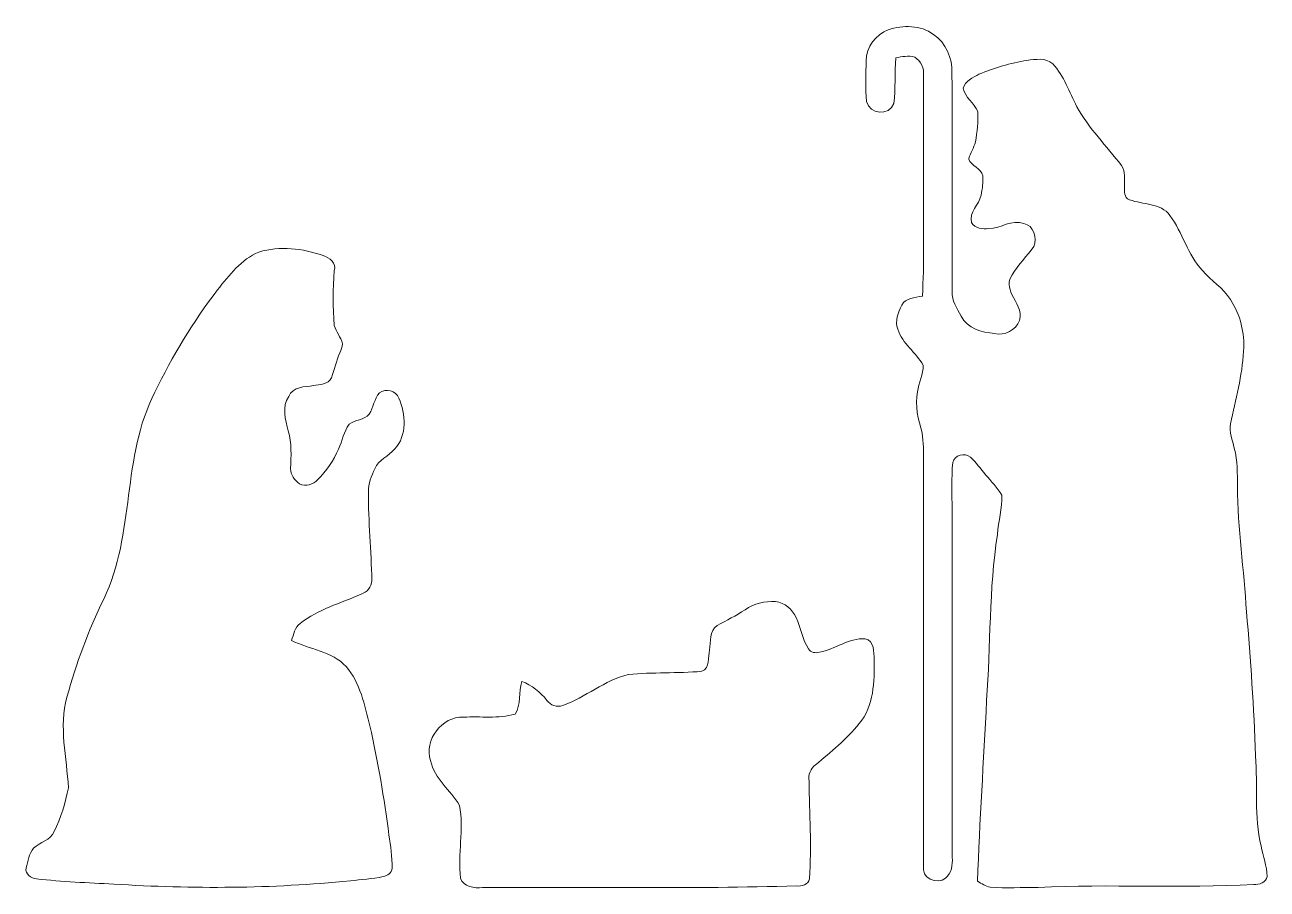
# Model space of a CAD drawing. Header units: centimetres. Extents: x -16.1 to 16, y -11.2 to 11.2.
import ezdxf

# ---------------------------------------------------------------- set-up
doc = ezdxf.new("R2010")
doc.units = ezdxf.units.CM
doc.header["$MEASUREMENT"] = 0
doc.layers.add('Layer 1', color=7, linetype='Continuous')

msp = doc.modelspace()

# ---------------------------------------------------------------- linework, layer by layer
at = {"layer": 'Layer 1', "color": 250, "lineweight": 9}
for points, knots in [([(6.24956, 11.05304), (6.6288, 11.17687), (7.08247, 11.1811), (7.41443, 10.9331), (7.41443, 10.9331), (7.74146, 10.71755), (7.9055, 10.31891), (7.8942, 9.93474), (7.8942, 9.93474), (7.90726, 8.05231), (7.88716, 6.16954), (7.8995, 4.28747), (7.8995, 4.28747), (7.88327, 4.0504), (8.0258, 3.8465), (8.13516, 3.64753), (8.13516, 3.64753), (8.28297, 3.32791), (8.67103, 3.22878), (8.99206, 3.19986), (8.99206, 3.19986), (9.25664, 3.13706), (9.54451, 3.275), (9.63799, 3.53676), (9.63799, 3.53676), (9.72372, 3.78829), (9.53745, 3.99608), (9.4422, 4.20951), (9.4422, 4.20951), (9.378, 4.36755), (9.32684, 4.56793), (9.45102, 4.71186), (9.45102, 4.71186), (9.60271, 4.98421), (9.8359, 5.19799), (10.0137, 5.45093), (10.0137, 5.45093), (10.0966, 5.66083), (10.01122, 6.00303), (9.75264, 6.03936), (9.75264, 6.03936), (9.4376, 6.16601), (9.15856, 5.91272), (8.84777, 5.9166), (8.84777, 5.9166), (8.68831, 5.88908), (8.49182, 5.92013), (8.39763, 6.06618), (8.39763, 6.06618), (8.3306, 6.34275), (8.59376, 6.52479), (8.64775, 6.77455), (8.64775, 6.77455), (8.68126, 6.93965), (8.70419, 7.10863), (8.69255, 7.27726), (8.69255, 7.27726), (8.65163, 7.47658), (8.39198, 7.5235), (8.32672, 7.71083), (8.32672, 7.71083), (8.36341, 7.86534), (8.46289, 7.99763), (8.49993, 8.1525), (8.49993, 8.1525), (8.54473, 8.41285), (8.57401, 8.67814), (8.5599, 8.94237), (8.5599, 8.94237), (8.46536, 9.15898), (8.23323, 9.30644), (8.18277, 9.5428), (8.18277, 9.5428), (8.235, 9.7273), (8.43854, 9.81303), (8.59271, 9.90546), (8.59271, 9.90546), (8.99065, 10.06773), (9.40762, 10.19015), (9.83167, 10.26176), (9.83167, 10.26176), (10.05462, 10.28575), (10.31533, 10.34255), (10.49912, 10.1718), (10.49912, 10.1718), (10.79334, 9.85818), (10.92704, 9.43979), (11.12178, 9.06479), (11.12178, 9.06479), (11.43469, 8.50493), (11.88836, 8.04491), (12.27748, 7.54008), (12.27748, 7.54008), (12.39495, 7.38733), (12.3371, 7.18025), (12.35544, 7.00351), (12.35544, 7.00351), (12.35121, 6.88991), (12.33604, 6.69906), (12.4835, 6.65602), (12.4835, 6.65602), (12.82816, 6.52831), (13.28607, 6.58194), (13.52701, 6.25209), (13.52701, 6.25209), (13.86039, 5.81112), (13.98033, 5.2368), (14.36698, 4.8311), (14.36698, 4.8311), (14.58993, 4.56017), (14.90567, 4.37849), (15.09405, 4.07651), (15.09405, 4.07651), (15.35193, 3.68493), (15.46059, 3.20868), (15.43378, 2.74266), (15.43378, 2.74266), (15.39286, 2.10589), (15.22846, 1.48747), (15.09582, 0.86623), (15.09582, 0.86623), (15.05595, 0.64786), (15.14591, 0.43866), (15.19142, 0.22982), (15.19142, 0.22982), (15.2842, -0.09015), (15.26797, -0.42635), (15.27503, -0.75619), (15.27503, -0.75619), (15.27609, -1.84275), (15.4433, -2.91943), (15.50716, -4.00281), (15.50716, -4.00281), (15.61546, -5.24), (15.69766, -6.48001), (15.74246, -7.72109), (15.74246, -7.72109), (15.79643, -8.4979), (15.69942, -9.29059), (15.88569, -10.05506), (15.88569, -10.05506), (15.93649, -10.31753), (16.03209, -10.57294), (16.04091, -10.84211), (16.04091, -10.84211), (16.01833, -10.99769), (15.83101, -11.06577), (15.69342, -11.05025), (15.69342, -11.05025), (13.83746, -11.15573), (11.9762, -11.03473), (10.11989, -11.12504), (10.11989, -11.12504), (9.70783, -11.13033), (9.29545, -11.14409), (8.88446, -11.12186), (8.88446, -11.12186), (8.7624, -11.10422), (8.66327, -11.02097), (8.55602, -10.96805), (8.55602, -10.96805), (8.60365, -9.40948), (8.71759, -7.85338), (8.78815, -6.29586), (8.78815, -6.29586), (8.89645, -4.86323), (8.85094, -3.41861), (9.0679, -1.9955), (9.0679, -1.9955), (9.10106, -1.65648), (9.18926, -1.32205), (9.18361, -0.98021), (9.18361, -0.98021), (9.06826, -0.78618), (8.90563, -0.62637), (8.76416, -0.4521), (8.76416, -0.4521), (8.63011, -0.30429), (8.52251, -0.13178), (8.37011, -0.0009), (8.37011, -0.0009), (8.23076, 0.12116), (7.95135, 0.05908), (7.91538, -0.1346), (7.91538, -0.1346), (7.87728, -0.54029), (7.89774, -0.94846), (7.89561, -1.35556), (7.89561, -1.35556), (7.90127, -4.35453), (7.89068, -7.35349), (7.90162, -10.3521), (7.90162, -10.3521), (7.91607, -10.54119), (7.88469, -10.76168), (7.73088, -10.89079), (7.73088, -10.89079), (7.50122, -11.06224), (7.08776, -10.87986), (7.16149, -10.56342), (7.16149, -10.56342), (7.14879, -7.32986), (7.15973, -4.09559), (7.15691, -0.86167), (7.15691, -0.86167), (7.14879, -0.36496), (7.1876, 0.13563), (7.1248, 0.62952), (7.1248, 0.62952), (7.02144, 0.97277), (6.93325, 1.33225), (7.00027, 1.69314), (7.00027, 1.69314), (7.03731, 1.92562), (7.14879, 2.14152), (7.15161, 2.38), (7.15161, 2.38), (6.96323, 2.70879), (6.61469, 2.93668), (6.49333, 3.30816), (6.49333, 3.30816), (6.41748, 3.52053), (6.50533, 3.74102), (6.59493, 3.93222), (6.59493, 3.93222), (6.69971, 4.1259), (6.93818, 4.12308), (7.12868, 4.16753), (7.12868, 4.16753), (7.18301, 5.00678), (7.14703, 5.84781), (7.1562, 6.68777), (7.1562, 6.68777), (7.15126, 7.74646), (7.16396, 8.80549), (7.15514, 9.86418), (7.15514, 9.86418), (7.18336, 10.05398), (7.09094, 10.24483), (6.93148, 10.34608), (6.93148, 10.34608), (6.76885, 10.39652), (6.60375, 10.35313), (6.44183, 10.3302), (6.44183, 10.3302), (6.4136, 9.93579), (6.44041, 9.5361), (6.39067, 9.14416), (6.39067, 9.14416), (6.27567, 8.81925), (5.7592, 8.86123), (5.68653, 9.19849), (5.68653, 9.19849), (5.65654, 9.54844), (5.66148, 9.90052), (5.68018, 10.25047), (5.68018, 10.25047), (5.66536, 10.60572), (5.92606, 10.93169), (6.24956, 11.05304)], [0, 0, 0, 0, 0.01515152, 0.01515152, 0.01515152, 0.01515152, 0.03030303, 0.03030303, 0.03030303, 0.03030303, 0.04545455, 0.04545455, 0.04545455, 0.04545455, 0.06060606, 0.06060606, 0.06060606, 0.06060606, 0.07575758, 0.07575758, 0.07575758, 0.07575758, 0.09090909, 0.09090909, 0.09090909, 0.09090909, 0.10606061, 0.10606061, 0.10606061, 0.10606061, 0.12121212, 0.12121212, 0.12121212, 0.12121212, 0.13636364, 0.13636364, 0.13636364, 0.13636364, 0.15151515, 0.15151515, 0.15151515, 0.15151515, 0.16666667, 0.16666667, 0.16666667, 0.16666667, 0.18181818, 0.18181818, 0.18181818, 0.18181818, 0.1969697, 0.1969697, 0.1969697, 0.1969697, 0.21212121, 0.21212121, 0.21212121, 0.21212121, 0.22727273, 0.22727273, 0.22727273, 0.22727273, 0.24242424, 0.24242424, 0.24242424, 0.24242424, 0.25757576, 0.25757576, 0.25757576, 0.25757576, 0.27272727, 0.27272727, 0.27272727, 0.27272727, 0.28787879, 0.28787879, 0.28787879, 0.28787879, 0.3030303, 0.3030303, 0.3030303, 0.3030303, 0.31818182, 0.31818182, 0.31818182, 0.31818182, 0.33333333, 0.33333333, 0.33333333, 0.33333333, 0.34848485, 0.34848485, 0.34848485, 0.34848485, 0.36363636, 0.36363636, 0.36363636, 0.36363636, 0.37878788, 0.37878788, 0.37878788, 0.37878788, 0.39393939, 0.39393939, 0.39393939, 0.39393939, 0.40909091, 0.40909091, 0.40909091, 0.40909091, 0.42424242, 0.42424242, 0.42424242, 0.42424242, 0.43939394, 0.43939394, 0.43939394, 0.43939394, 0.45454545, 0.45454545, 0.45454545, 0.45454545, 0.46969697, 0.46969697, 0.46969697, 0.46969697, 0.48484848, 0.48484848, 0.48484848, 0.48484848, 0.5, 0.5, 0.5, 0.5, 0.51515152, 0.51515152, 0.51515152, 0.51515152, 0.53030303, 0.53030303, 0.53030303, 0.53030303, 0.54545455, 0.54545455, 0.54545455, 0.54545455, 0.56060606, 0.56060606, 0.56060606, 0.56060606, 0.57575758, 0.57575758, 0.57575758, 0.57575758, 0.59090909, 0.59090909, 0.59090909, 0.59090909, 0.60606061, 0.60606061, 0.60606061, 0.60606061, 0.62121212, 0.62121212, 0.62121212, 0.62121212, 0.63636364, 0.63636364, 0.63636364, 0.63636364, 0.65151515, 0.65151515, 0.65151515, 0.65151515, 0.66666667, 0.66666667, 0.66666667, 0.66666667, 0.68181818, 0.68181818, 0.68181818, 0.68181818, 0.6969697, 0.6969697, 0.6969697, 0.6969697, 0.71212121, 0.71212121, 0.71212121, 0.71212121, 0.72727273, 0.72727273, 0.72727273, 0.72727273, 0.74242424, 0.74242424, 0.74242424, 0.74242424, 0.75757576, 0.75757576, 0.75757576, 0.75757576, 0.77272727, 0.77272727, 0.77272727, 0.77272727, 0.78787879, 0.78787879, 0.78787879, 0.78787879, 0.8030303, 0.8030303, 0.8030303, 0.8030303, 0.81818182, 0.81818182, 0.81818182, 0.81818182, 0.83333333, 0.83333333, 0.83333333, 0.83333333, 0.84848485, 0.84848485, 0.84848485, 0.84848485, 0.86363636, 0.86363636, 0.86363636, 0.86363636, 0.87878788, 0.87878788, 0.87878788, 0.87878788, 0.89393939, 0.89393939, 0.89393939, 0.89393939, 0.90909091, 0.90909091, 0.90909091, 0.90909091, 0.92424242, 0.92424242, 0.92424242, 0.92424242, 0.93939394, 0.93939394, 0.93939394, 0.93939394, 0.95454545, 0.95454545, 0.95454545, 0.95454545, 0.96969697, 0.96969697, 0.96969697, 0.96969697, 1, 1, 1, 1]), ([(-10.01985, 5.30453), (-9.47869, 5.47527), (-8.88814, 5.39766), (-8.36038, 5.21422), (-8.36038, 5.21422), (-8.19811, 5.15671), (-8.00338, 5.02654), (-8.0697, 4.81946), (-8.0697, 4.81946), (-8.10321, 4.35026), (-8.11274, 3.87895), (-8.07111, 3.40976), (-8.07111, 3.40976), (-8.02454, 3.24184), (-7.90495, 3.10355), (-7.85874, 2.93527), (-7.85874, 2.93527), (-7.85098, 2.85166), (-7.90213, 2.77652), (-7.92753, 2.69926), (-7.92753, 2.69926), (-8.0196, 2.49113), (-8.05911, 2.26464), (-8.14625, 2.05509), (-8.14625, 2.05509), (-8.21821, 1.87623), (-8.45246, 1.884), (-8.60803, 1.85189), (-8.60803, 1.85189), (-8.83204, 1.81803), (-9.14496, 1.82896), (-9.24868, 1.57355), (-9.24868, 1.57355), (-9.42612, 1.30685), (-9.34217, 0.96501), (-9.26032, 0.67926), (-9.26032, 0.67926), (-9.16084, 0.36317), (-9.19118, 0.02874), (-9.20106, -0.29688), (-9.20106, -0.29688), (-9.20317, -0.45845), (-9.09699, -0.60027), (-8.96821, -0.68811), (-8.96821, -0.68811), (-8.80771, -0.77383), (-8.62215, -0.70151), (-8.5022, -0.58545), (-8.5022, -0.58545), (-8.26796, -0.3632), (-8.0951, -0.08098), (-7.96104, 0.21112), (-7.96104, 0.21112), (-7.86121, 0.42103), (-7.82558, 0.66409), (-7.68658, 0.85353), (-7.68658, 0.85353), (-7.52501, 0.96289), (-7.30664, 0.96818), (-7.16694, 1.11212), (-7.16694, 1.11212), (-7.05511, 1.28321), (-7.03818, 1.50652), (-6.90624, 1.66563), (-6.90624, 1.66563), (-6.7369, 1.78486), (-6.47973, 1.71784), (-6.40071, 1.52628), (-6.40071, 1.52628), (-6.22573, 1.11388), (-6.17987, 0.56178), (-6.51113, 0.21077), (-6.51113, 0.21077), (-6.666, 0.02274), (-6.92811, -0.06299), (-7.02512, -0.29864), (-7.02512, -0.29864), (-7.1052, -0.48879), (-7.20116, -0.68458), (-7.18811, -0.89766), (-7.18811, -0.89766), (-7.18987, -1.66213), (-7.11579, -2.42554), (-7.10097, -3.18966), (-7.10097, -3.18966), (-7.10556, -3.3537), (-7.22197, -3.49375), (-7.37825, -3.54137), (-7.37825, -3.54137), (-7.9106, -3.77632), (-8.48491, -3.93896), (-8.95376, -4.29667), (-8.95376, -4.29667), (-9.09133, -4.40215), (-9.1192, -4.58948), (-9.17601, -4.74152), (-9.17601, -4.74152), (-8.71034, -4.97224), (-8.13531, -5.01563), (-7.76596, -5.41216), (-7.76596, -5.41216), (-7.39519, -5.83902), (-7.289, -6.41334), (-7.15071, -6.94462), (-7.15071, -6.94462), (-6.93693, -7.87631), (-6.78523, -8.82105), (-6.65682, -9.7679), (-6.65682, -9.7679), (-6.62013, -10.05401), (-6.56686, -10.33905), (-6.57498, -10.62939), (-6.57498, -10.62939), (-6.58591, -10.74862), (-6.70021, -10.82482), (-6.80922, -10.8474), (-6.80922, -10.8474), (-7.08862, -10.90138), (-7.37331, -10.92254), (-7.65554, -10.95747), (-7.65554, -10.95747), (-9.68718, -11.15467), (-11.7333, -11.17125), (-13.76953, -11.03967), (-13.76953, -11.03967), (-14.43769, -11.01074), (-15.1055, -10.97581), (-15.77048, -10.90526), (-15.77048, -10.90526), (-15.90842, -10.89256), (-16.06858, -10.77649), (-16.03683, -10.62304), (-16.03683, -10.62304), (-15.98533, -10.44947), (-15.96592, -10.25015), (-15.84175, -10.10904), (-15.84175, -10.10904), (-15.67312, -9.96122), (-15.40783, -9.9069), (-15.3147, -9.68288), (-15.3147, -9.68288), (-15.13125, -9.32764), (-15.02365, -8.93605), (-14.94322, -8.54694), (-14.94322, -8.54694), (-14.98167, -7.76906), (-15.1944, -6.97425), (-14.98238, -6.20344), (-14.98238, -6.20344), (-14.73543, -5.33454), (-14.43063, -4.47941), (-14.02776, -3.66943), (-14.02776, -3.66943), (-13.21531, -1.98598), (-13.57338, 0.01392), (-12.70626, 1.67868), (-12.70626, 1.67868), (-12.25999, 2.61495), (-11.7153, 3.5043), (-11.08806, 4.33016), (-11.08806, 4.33016), (-10.78997, 4.70657), (-10.47705, 5.11579), (-10.01985, 5.30453)], [0, 0, 0, 0, 0.02380952, 0.02380952, 0.02380952, 0.02380952, 0.04761905, 0.04761905, 0.04761905, 0.04761905, 0.07142857, 0.07142857, 0.07142857, 0.07142857, 0.0952381, 0.0952381, 0.0952381, 0.0952381, 0.11904762, 0.11904762, 0.11904762, 0.11904762, 0.14285714, 0.14285714, 0.14285714, 0.14285714, 0.16666667, 0.16666667, 0.16666667, 0.16666667, 0.19047619, 0.19047619, 0.19047619, 0.19047619, 0.21428571, 0.21428571, 0.21428571, 0.21428571, 0.23809524, 0.23809524, 0.23809524, 0.23809524, 0.26190476, 0.26190476, 0.26190476, 0.26190476, 0.28571429, 0.28571429, 0.28571429, 0.28571429, 0.30952381, 0.30952381, 0.30952381, 0.30952381, 0.33333333, 0.33333333, 0.33333333, 0.33333333, 0.35714286, 0.35714286, 0.35714286, 0.35714286, 0.38095238, 0.38095238, 0.38095238, 0.38095238, 0.4047619, 0.4047619, 0.4047619, 0.4047619, 0.42857143, 0.42857143, 0.42857143, 0.42857143, 0.45238095, 0.45238095, 0.45238095, 0.45238095, 0.47619048, 0.47619048, 0.47619048, 0.47619048, 0.5, 0.5, 0.5, 0.5, 0.52380952, 0.52380952, 0.52380952, 0.52380952, 0.54761905, 0.54761905, 0.54761905, 0.54761905, 0.57142857, 0.57142857, 0.57142857, 0.57142857, 0.5952381, 0.5952381, 0.5952381, 0.5952381, 0.61904762, 0.61904762, 0.61904762, 0.61904762, 0.64285714, 0.64285714, 0.64285714, 0.64285714, 0.66666667, 0.66666667, 0.66666667, 0.66666667, 0.69047619, 0.69047619, 0.69047619, 0.69047619, 0.71428571, 0.71428571, 0.71428571, 0.71428571, 0.73809524, 0.73809524, 0.73809524, 0.73809524, 0.76190476, 0.76190476, 0.76190476, 0.76190476, 0.78571429, 0.78571429, 0.78571429, 0.78571429, 0.80952381, 0.80952381, 0.80952381, 0.80952381, 0.83333333, 0.83333333, 0.83333333, 0.83333333, 0.85714286, 0.85714286, 0.85714286, 0.85714286, 0.88095238, 0.88095238, 0.88095238, 0.88095238, 0.9047619, 0.9047619, 0.9047619, 0.9047619, 0.92857143, 0.92857143, 0.92857143, 0.92857143, 0.95238095, 0.95238095, 0.95238095, 0.95238095, 1, 1, 1, 1]), ([(2.54504, -3.94601), (2.77082, -3.77879), (3.05869, -3.72482), (3.33456, -3.73434), (3.33456, -3.73434), (3.57233, -3.7608), (3.76671, -3.93719), (3.86866, -4.14709), (3.86866, -4.14709), (3.99496, -4.40991), (4.02318, -4.71224), (4.18722, -4.95884), (4.18722, -4.95884), (4.24331, -5.05021), (4.36925, -5.07596), (4.46839, -5.04174), (4.46839, -5.04174), (4.87443, -4.97048), (5.22686, -4.66638), (5.65019, -4.69637), (5.65019, -4.69637), (5.89255, -4.73764), (5.87138, -5.04809), (5.88655, -5.23471), (5.88655, -5.23471), (5.8922, -5.80374), (5.87809, -6.43062), (5.49391, -6.891), (5.49391, -6.891), (5.16477, -7.28999), (4.77072, -7.63042), (4.36749, -7.95215), (4.36749, -7.95215), (4.24437, -8.05305), (4.16747, -8.21145), (4.20028, -8.37478), (4.20028, -8.37478), (4.2165, -9.21651), (4.26483, -10.06035), (4.20945, -10.90208), (4.20945, -10.90208), (4.18968, -11.05413), (4.00589, -11.10634), (3.87572, -11.08553), (3.87572, -11.08553), (1.17168, -11.16843), (-1.53413, -11.10669), (-4.23924, -11.13209), (-4.23924, -11.13209), (-4.4449, -11.14867), (-4.73454, -11.11975), (-4.80862, -10.88621), (-4.80862, -10.88621), (-4.87918, -10.2625), (-4.71937, -9.62432), (-4.8312, -9.00449), (-4.8312, -9.00449), (-5.0658, -8.6122), (-5.48066, -8.31693), (-5.58085, -7.84809), (-5.58085, -7.84809), (-5.75618, -7.31857), (-5.29051, -6.69521), (-4.73207, -6.72555), (-4.73207, -6.72555), (-4.28933, -6.69168), (-3.83037, -6.77352), (-3.39892, -6.643), (-3.39892, -6.643), (-3.23523, -6.39605), (-3.31037, -6.07397), (-3.22676, -5.7988), (-3.22676, -5.7988), (-2.96853, -5.89864), (-2.74346, -6.06973), (-2.57517, -6.28987), (-2.57517, -6.28987), (-2.48239, -6.41757), (-2.31729, -6.46943), (-2.16525, -6.42463), (-2.16525, -6.42463), (-1.57858, -6.20732), (-1.08786, -5.77128), (-0.47438, -5.62065), (-0.47438, -5.62065), (0.15815, -5.55574), (0.79738, -5.5956), (1.43062, -5.53669), (1.43062, -5.53669), (1.64581, -5.45555), (1.59113, -5.16309), (1.62429, -4.98953), (1.62429, -4.98953), (1.66768, -4.77927), (1.61371, -4.48682), (1.82608, -4.35523), (1.82608, -4.35523), (2.06562, -4.21906), (2.31609, -4.10123), (2.54504, -3.94601)], [0, 0, 0, 0, 0.03846154, 0.03846154, 0.03846154, 0.03846154, 0.07692308, 0.07692308, 0.07692308, 0.07692308, 0.11538462, 0.11538462, 0.11538462, 0.11538462, 0.15384615, 0.15384615, 0.15384615, 0.15384615, 0.19230769, 0.19230769, 0.19230769, 0.19230769, 0.23076923, 0.23076923, 0.23076923, 0.23076923, 0.26923077, 0.26923077, 0.26923077, 0.26923077, 0.30769231, 0.30769231, 0.30769231, 0.30769231, 0.34615385, 0.34615385, 0.34615385, 0.34615385, 0.38461538, 0.38461538, 0.38461538, 0.38461538, 0.42307692, 0.42307692, 0.42307692, 0.42307692, 0.46153846, 0.46153846, 0.46153846, 0.46153846, 0.5, 0.5, 0.5, 0.5, 0.53846154, 0.53846154, 0.53846154, 0.53846154, 0.57692308, 0.57692308, 0.57692308, 0.57692308, 0.61538462, 0.61538462, 0.61538462, 0.61538462, 0.65384615, 0.65384615, 0.65384615, 0.65384615, 0.69230769, 0.69230769, 0.69230769, 0.69230769, 0.73076923, 0.73076923, 0.73076923, 0.73076923, 0.76923077, 0.76923077, 0.76923077, 0.76923077, 0.80769231, 0.80769231, 0.80769231, 0.80769231, 0.84615385, 0.84615385, 0.84615385, 0.84615385, 0.88461538, 0.88461538, 0.88461538, 0.88461538, 0.92307692, 0.92307692, 0.92307692, 0.92307692, 1, 1, 1, 1])]:
    msp.add_open_spline(points, degree=3, knots=knots, dxfattribs=at)

doc.saveas('drawing.dxf')
